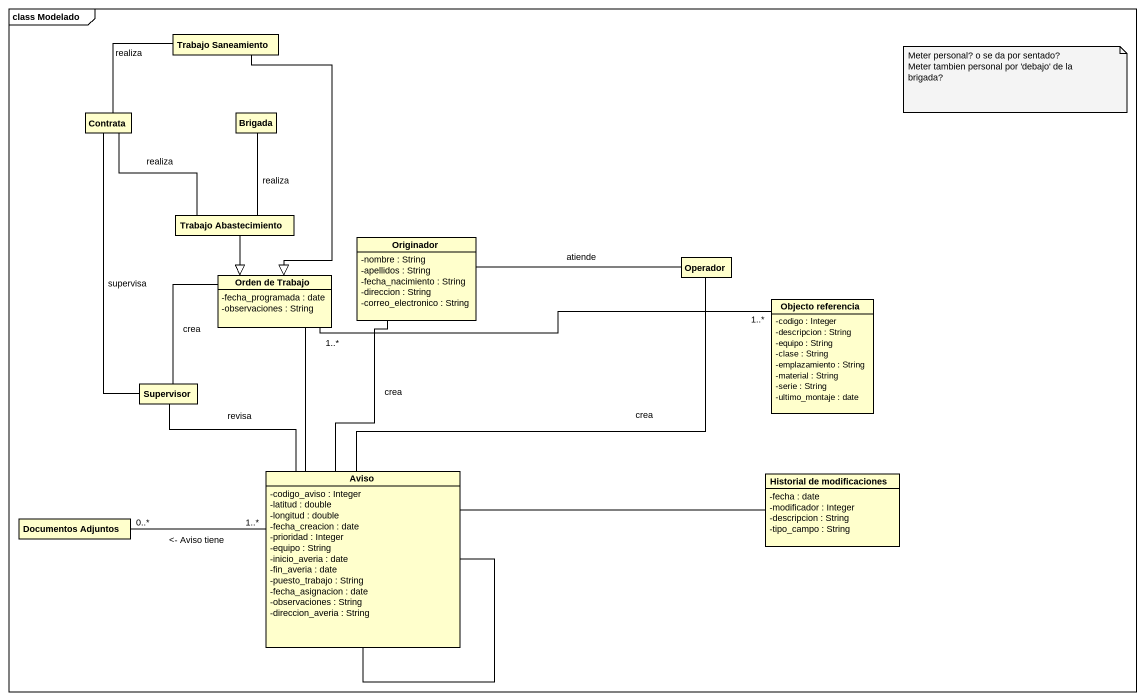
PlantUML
@startuml
mainframe class Modelado
hide circle
hide empty members
skinparam classAttributeIconSize 0
class "Trabajo Saneamiento" as Trabajo_Saneamiento
class Contrata
class Brigada
class "Trabajo Abastecimiento" as Trabajo_Abastecimiento
class Originador {
  -nombre : String
  -apellidos : String
  -fecha_nacimiento : String
  -direccion : String
  -correo_electronico : String
}
class "Orden de Trabajo" as Orden_de_Trabajo {
  -fecha_programada : date
  -observaciones : String
}
class Operador
class "Objecto referencia" as Objecto_referencia {
  -codigo : Integer
  -descripcion : String
  -equipo : String
  -clase : String
  -emplazamiento : String
  -material : String
  -serie : String
  -ultimo_montaje : date
}
class Supervisor
class Aviso {
  -codigo_aviso : Integer
  -latitud : double
  -longitud : double
  -fecha_creacion : date
  -prioridad : Integer
  -equipo : String
  -inicio_averia : date
  -fin_averia : date
  -puesto_trabajo : String
  -fecha_asignacion : date
  -observaciones : String
  -direccion_averia : String
}
class "Historial de modificaciones" as Historial_de_modificaciones {
  -fecha : date
  -modificador : Integer
  -descripcion : String
  -tipo_campo : String
}
class "Documentos Adjuntos" as Documentos_Adjuntos
Trabajo_Saneamiento -- Contrata : realiza
Trabajo_Saneamiento --|> Orden_de_Trabajo
Contrata -- Trabajo_Abastecimiento : realiza
Contrata -- Supervisor : supervisa
Brigada -- Trabajo_Abastecimiento : realiza
Trabajo_Abastecimiento --|> Orden_de_Trabajo
Originador -right- Operador : atiende
Originador -- Aviso : crea
Orden_de_Trabajo "1..*" -right- "1..*" Objecto_referencia
Orden_de_Trabajo -- Supervisor : crea
Orden_de_Trabajo -- Aviso
Operador -- Aviso : crea
Supervisor -- Aviso : revisa
Aviso -- Aviso
Aviso -right- Historial_de_modificaciones
Documentos_Adjuntos "0..*" -right- "1..*" Aviso : <- Aviso tiene
note as N1
  Meter personal? o se da por sentado?
  Meter tambien personal por 'debajo' de la brigada?
end note
@enduml
